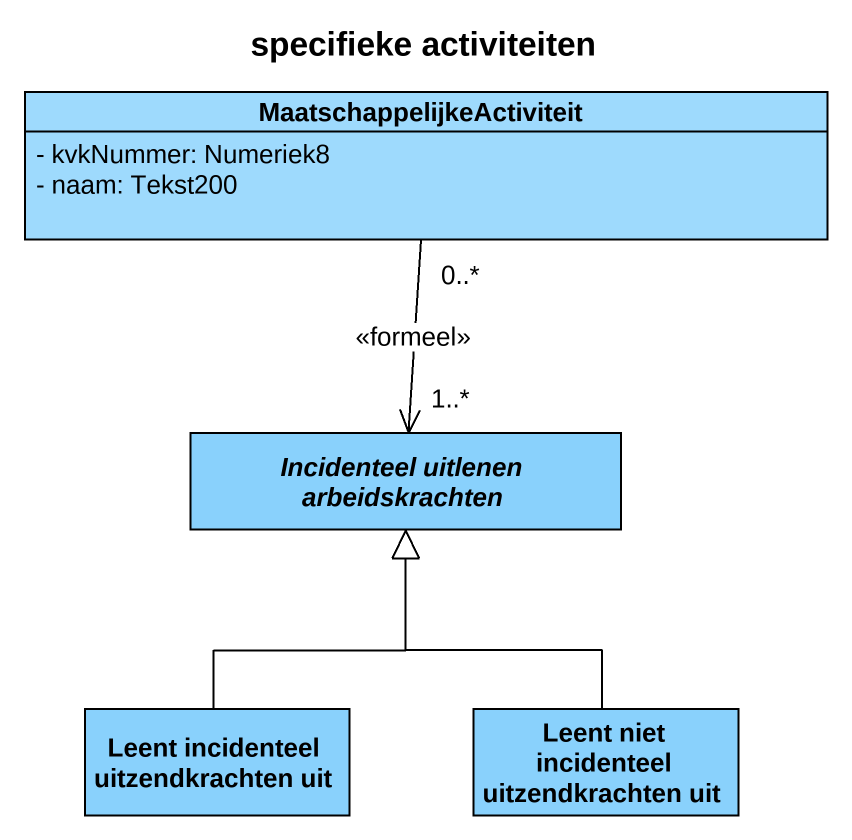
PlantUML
@startuml
title specifieke activiteiten
hide circle
hide empty members
skinparam classAttributeIconSize 0
class MaatschappelijkeActiviteit #9EDAFD {
  - kvkNummer: Numeriek8
  - naam: Tekst200
}
abstract class "Incidenteel uitlenen arbeidskrachten" as Incidenteel_uitlenen #89D1FC
class "Leent incidenteel uitzendkrachten uit" as Leent_incidenteel #89D1FC
class "Leent niet incidenteel uitzendkrachten uit" as Leent_niet_incidenteel #89D1FC
Incidenteel_uitlenen "1..*" <-up- "0..*" MaatschappelijkeActiviteit : <<formeel>>
Leent_incidenteel -up-|> Incidenteel_uitlenen
Leent_niet_incidenteel -up-|> Incidenteel_uitlenen
@enduml
